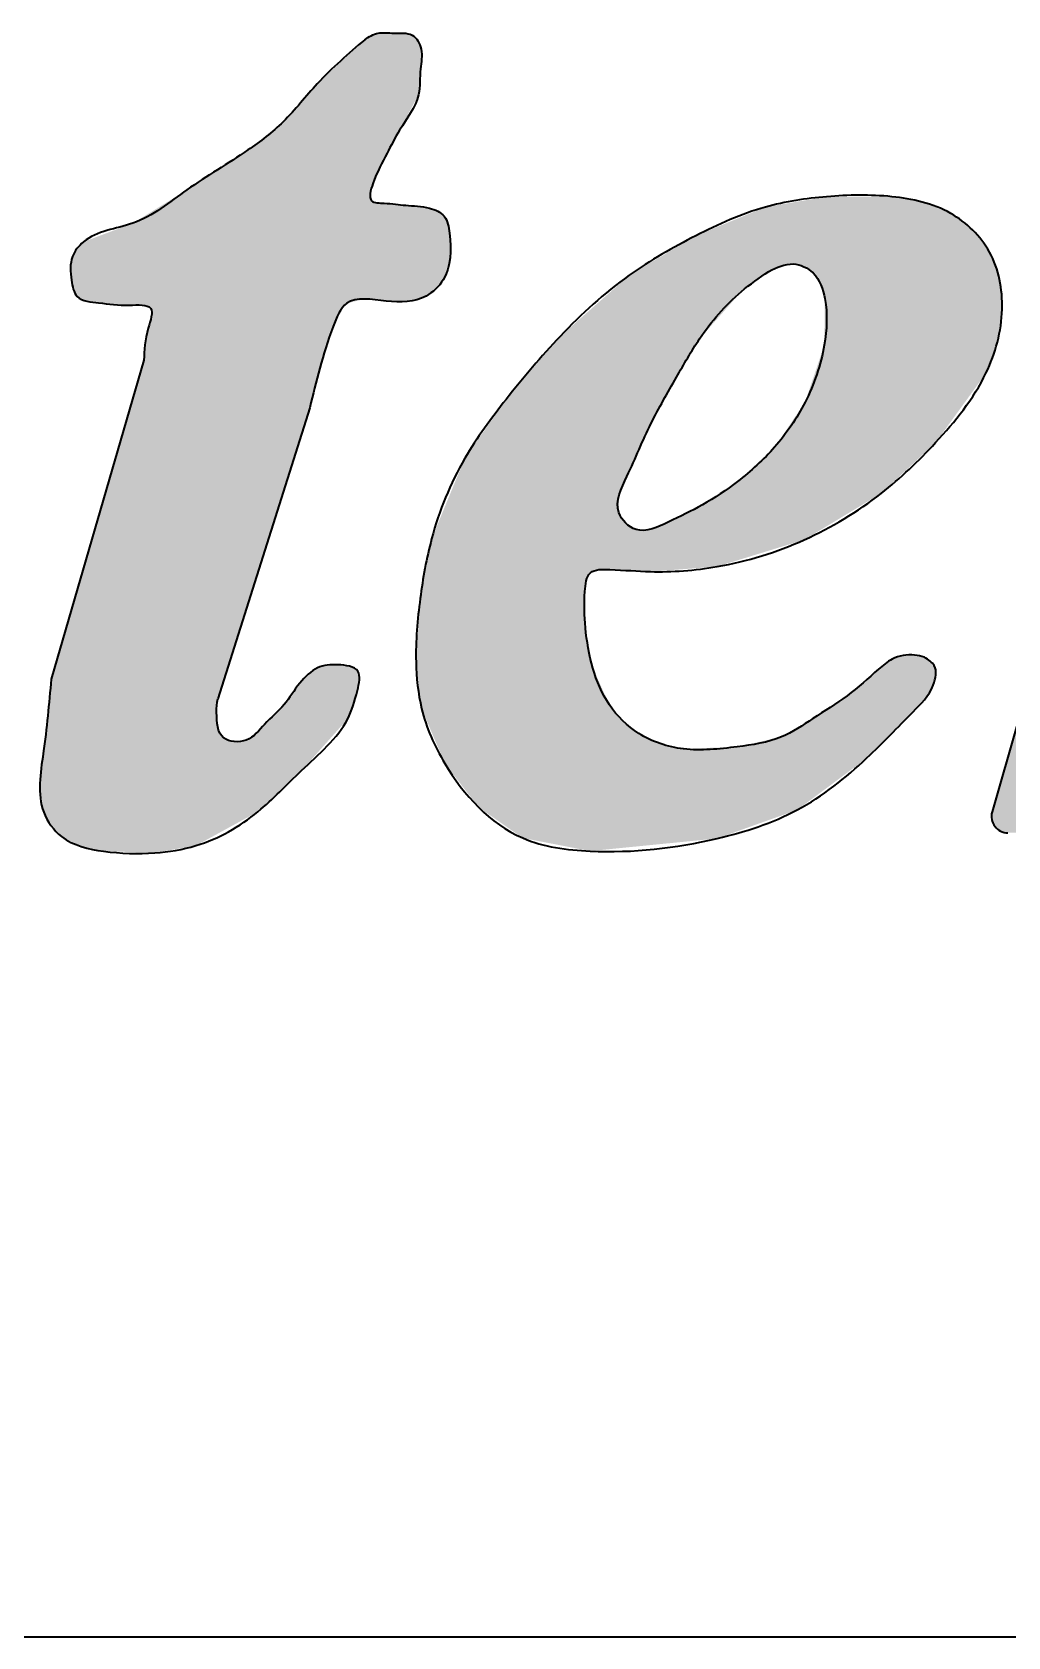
# Model space of a CAD drawing. Extents: x 23 to 417, y 3 to 294.
# Drawn here: x 312.791 to 314.225, y 38.238 to 40.597 of the extents above; entities that cross this region are included whole.
import ezdxf

# ---------------------------------------------------------------- set-up
doc = ezdxf.new("R2010")
doc.units = 0
doc.layers.get('0').update_dxf_attribs({"lineweight": 13})
doc.layers.add('6', color=7, linetype='Continuous', lineweight=13)

# ---------------------------------------------------------------- blocks, each defined once
blk = doc.blocks.new('BLOCK4445')
at = {"color": 6, "lineweight": 5}
for points in [[(313.9585, 40.3546), (313.8684, 40.3393), (313.8912, 40.2527), (313.8733, 40.2448)], [(313.9585, 40.3546), (313.8912, 40.2527), (313.925, 40.2517), (313.9095, 40.2557)], [(313.9585, 40.3546), (313.925, 40.2517), (313.9499, 40.2252), (313.9385, 40.2425)], [(313.9585, 40.3546), (313.9499, 40.2252), (314.0386, 39.9185), (313.9558, 40.2048)], [(313.9585, 40.3546), (314.0386, 39.9185), (314.0543, 40.3546)], [(314.1186, 39.9932), (314.099, 40.3467), (314.0386, 39.9185), (314.0543, 40.3546)], [(314.1186, 39.9932), (314.1926, 40.0952), (314.099, 40.3467), (314.1408, 40.33)], [(313.7664, 40.2973), (313.7717, 40.1459), (313.8684, 40.3393), (313.8332, 40.215)], [(313.8684, 40.3393), (313.8332, 40.215), (313.8733, 40.2448)], [(314.1926, 40.0952), (314.1732, 40.3055), (314.1408, 40.33)], [(313.6684, 40.239), (313.7003, 40.0209), (313.7664, 40.2973)], [(313.7003, 40.0209), (313.7378, 40.0891), (313.7664, 40.2973), (313.7717, 40.1459)], [(314.2094, 40.1409), (314.1976, 40.2732), (314.1926, 40.0952), (314.1732, 40.3055)], [(314.2163, 40.1893), (314.2125, 40.2327), (314.2094, 40.1409), (314.1976, 40.2732)], [(313.6684, 40.239), (313.5668, 40.1493), (313.6075, 39.7965), (313.6039, 39.7823)], [(313.6684, 40.239), (313.6075, 39.7965), (313.6239, 39.8064), (313.6113, 39.8016)], [(313.6684, 40.239), (313.6239, 39.8064), (313.6537, 39.9166), (313.6398, 39.8066)], [(313.6684, 40.239), (313.6537, 39.9166), (313.7003, 40.0209), (313.665, 39.9434)], [(313.9558, 40.2048), (313.955, 40.1364), (314.0386, 39.9185), (313.9267, 40.0524)], [(313.5668, 40.1493), (313.4874, 40.0566), (313.611, 39.3927), (313.5118, 39.4119)], [(313.5668, 40.1493), (313.611, 39.3927), (313.6032, 39.7744), (313.6041, 39.7211)], [(313.5668, 40.1493), (313.6032, 39.7744), (313.6039, 39.7823)], [(313.5118, 39.4119), (313.4874, 40.0566), (313.447, 39.4571), (313.4268, 39.97)], [(314.0386, 39.9185), (313.9267, 40.0524), (313.9255, 39.8503), (313.8819, 39.9864)], [(313.9255, 39.8503), (313.8819, 39.9864), (313.8277, 39.9361)], [(313.447, 39.4571), (313.4268, 39.97), (313.3974, 39.5214), (313.3781, 39.8519)], [(313.6398, 39.8066), (313.6531, 39.8902), (313.6537, 39.9166)], [(313.7976, 39.8109), (313.9255, 39.8503), (313.7758, 39.9015), (313.8277, 39.9361)], [(313.7976, 39.8109), (313.7758, 39.9015), (313.7138, 39.8707), (313.7256, 39.8762)], [(313.6995, 39.8034), (313.6571, 39.8822), (313.6398, 39.8066), (313.6531, 39.8902)], [(313.6783, 39.8654), (313.663, 39.875), (313.6995, 39.8034), (313.6571, 39.8822)], [(313.6899, 39.864), (313.6783, 39.8654), (313.7138, 39.8707), (313.6995, 39.8034)], [(313.7976, 39.8109), (313.7138, 39.8707), (313.6995, 39.8034)], [(313.3974, 39.5214), (313.3781, 39.8519), (313.3633, 39.6023), (313.3612, 39.7639)], [(313.3633, 39.6023), (313.3612, 39.7639), (313.3551, 39.6706)], [(313.615, 39.6615), (313.6041, 39.7211), (313.6393, 39.6076), (313.611, 39.3927)], [(314.0708, 39.6802), (314.0549, 39.6748), (314.0854, 39.5972), (314.0347, 39.6599)], [(314.0876, 39.6808), (314.0708, 39.6802), (314.1021, 39.6151), (314.0854, 39.5972)], [(314.0876, 39.6808), (314.1021, 39.6151), (314.1021, 39.6775)], [(314.0854, 39.5972), (314.0347, 39.6599), (314.0177, 39.5295), (313.9886, 39.6211)], [(314.1021, 39.6775), (314.1021, 39.6151), (314.1104, 39.672), (314.1151, 39.6367)], [(314.1104, 39.672), (314.1151, 39.6367), (314.1166, 39.6653), (314.119, 39.6517)], [(314.1166, 39.6653), (314.119, 39.6517), (314.1188, 39.6589)], [(314.0177, 39.5295), (313.9886, 39.6211), (313.9383, 39.5874)], [(313.7977, 39.4112), (313.6586, 39.5845), (313.611, 39.3927), (313.6393, 39.6076)], [(313.9153, 39.4533), (314.0177, 39.5295), (313.8922, 39.5605), (313.9383, 39.5874)], [(313.7977, 39.4112), (313.714, 39.5506), (313.6586, 39.5845), (313.6823, 39.5657)], [(313.7977, 39.4112), (313.8269, 39.546), (313.714, 39.5506), (313.7481, 39.5429)], [(313.9153, 39.4533), (313.8922, 39.5605), (313.7977, 39.4112), (313.8269, 39.546)]]:
    blk.add_solid(points, dxfattribs=at)
blk = doc.blocks.new('BLOCK4446')
at = {"color": 6, "lineweight": 5}
for points in [[(313.2797, 40.5854), (313.21, 40.5207), (313.2371, 40.1736), (313.2332, 40.1636)], [(313.2797, 40.5854), (313.2371, 40.1736), (313.2533, 40.1978), (313.2468, 40.1914)], [(313.2797, 40.5854), (313.2533, 40.1978), (313.2878, 40.3594), (313.2795, 40.2042)], [(313.2797, 40.5854), (313.2878, 40.3594), (313.2993, 40.595)], [(313.2878, 40.3594), (313.2917, 40.3738), (313.2993, 40.595), (313.3125, 40.4184)], [(313.2993, 40.595), (313.3125, 40.4184), (313.3227, 40.595), (313.3309, 40.4525)], [(313.3227, 40.595), (313.3309, 40.4525), (313.3368, 40.5951)], [(313.3587, 40.5045), (313.3495, 40.5921), (313.3309, 40.4525), (313.3368, 40.5951)], [(313.3587, 40.5045), (313.3579, 40.5835), (313.3495, 40.5921), (313.3541, 40.5884)], [(313.3587, 40.5045), (313.3616, 40.5425), (313.3579, 40.5835), (313.3626, 40.5717)], [(313.1989, 40.0444), (313.2332, 40.1636), (313.1598, 40.4648), (313.21, 40.5207)], [(313.1989, 40.0444), (313.1598, 40.4648), (313.0638, 39.6165), (313.108, 40.4233)], [(313.0184, 40.3646), (313.0317, 39.4007), (313.108, 40.4233), (313.0621, 39.5965)], [(313.108, 40.4233), (313.0621, 39.5965), (313.0638, 39.6165)], [(313.0184, 40.3646), (312.9388, 40.3155), (312.9651, 40.1905), (312.9525, 40.1953)], [(313.0184, 40.3646), (312.9651, 40.1905), (312.9666, 40.1817), (312.9663, 40.1881)], [(312.9666, 40.1817), (312.9713, 39.3902), (313.0184, 40.3646), (313.0317, 39.4007)], [(313.3111, 40.2012), (313.2899, 40.3487), (313.2795, 40.2042), (313.2878, 40.3594)], [(313.3111, 40.2012), (313.2953, 40.3461), (313.2899, 40.3487), (313.2914, 40.3475)], [(313.3111, 40.2012), (313.3082, 40.345), (313.2953, 40.3461), (313.3055, 40.3451)], [(313.34, 40.3419), (313.3082, 40.345), (313.3269, 40.2001), (313.3111, 40.2012)], [(313.34, 40.3419), (313.3269, 40.2001), (313.3749, 40.3378), (313.3564, 40.203)], [(313.3564, 40.203), (313.3697, 40.2084), (313.3749, 40.3378), (313.3838, 40.2187)], [(313.3749, 40.3378), (313.3838, 40.2187), (313.387, 40.3333), (313.3949, 40.2323)], [(313.387, 40.3333), (313.3949, 40.2323), (313.3965, 40.3258)], [(313.4052, 40.2648), (313.3997, 40.3205), (313.3949, 40.2323), (313.3965, 40.3258)], [(313.4052, 40.2648), (313.4043, 40.3008), (313.3997, 40.3205), (313.4034, 40.3077)], [(312.9388, 40.3155), (312.8663, 40.2881), (312.8887, 40.1985), (312.88, 40.1995)], [(312.9388, 40.3155), (312.8887, 40.1985), (312.9525, 40.1953), (312.9341, 40.1953)], [(312.8503, 40.2666), (312.8515, 40.2187), (312.8569, 40.2783), (312.8573, 40.208)], [(312.8569, 40.2783), (312.8573, 40.208), (312.8663, 40.2881), (312.8636, 40.2037)], [(312.8663, 40.2881), (312.8636, 40.2037), (312.88, 40.1995)], [(312.8474, 40.2499), (312.8488, 40.2318), (312.8503, 40.2666), (312.8515, 40.2187)], [(312.9713, 39.3902), (312.9666, 40.1817), (312.9617, 40.1616), (312.9629, 40.1657)], [(312.9713, 39.3902), (312.9617, 40.1616), (312.896, 39.3925), (312.9551, 40.1142)], [(312.819, 39.6454), (312.8341, 39.4141), (312.9551, 40.1142), (312.8633, 39.3993)], [(312.9551, 40.1142), (312.8633, 39.3993), (312.896, 39.3925)], [(313.2547, 39.587), (313.2105, 39.6621), (313.1869, 39.511), (313.1964, 39.6525)], [(313.2547, 39.587), (313.2403, 39.6665), (313.2105, 39.6621), (313.2245, 39.6661)], [(313.2547, 39.587), (313.2612, 39.6631), (313.2403, 39.6665), (313.2446, 39.6663)], [(313.2689, 39.6287), (313.2674, 39.6595), (313.2547, 39.587), (313.2612, 39.6631)], [(313.2689, 39.6287), (313.2718, 39.6442), (313.2674, 39.6595), (313.2696, 39.657)], [(312.8073, 39.5363), (312.8023, 39.4921), (312.819, 39.6454), (312.808, 39.4498)], [(312.808, 39.4498), (312.8187, 39.4302), (312.819, 39.6454), (312.8341, 39.4141)], [(313.1869, 39.511), (313.1964, 39.6525), (313.1611, 39.608), (313.1843, 39.6396)], [(313.0622, 39.5911), (313.0621, 39.5965), (313.065, 39.5706), (313.0317, 39.4007)], [(313.1869, 39.511), (313.1611, 39.608), (313.1227, 39.4506), (313.1325, 39.579)], [(313.1227, 39.4506), (313.0692, 39.5624), (313.0317, 39.4007), (313.065, 39.5706)], [(313.1227, 39.4506), (313.088, 39.5535), (313.0692, 39.5624), (313.0724, 39.5592)], [(313.1227, 39.4506), (313.1325, 39.579), (313.1057, 39.5559), (313.1203, 39.5657)], [(313.1227, 39.4506), (313.1057, 39.5559), (313.088, 39.5535), (313.0971, 39.5537)]]:
    blk.add_solid(points, dxfattribs=at)
blk = doc.blocks.new('BLOCK4456')
at = {"color": 6, "lineweight": 5}
for points in [[(314.5684, 40.3428), (314.4958, 40.334), (314.5519, 39.7584), (314.5284, 39.6903)], [(314.5684, 40.3428), (314.5519, 39.7584), (314.6158, 40.3526), (314.5935, 39.8424)], [(314.6265, 40.0019), (314.6158, 40.3526), (314.6322, 39.9017), (314.5935, 39.8424)], [(314.6579, 40.3614), (314.6158, 40.3526), (314.6319, 40.0314), (314.6265, 40.0019)], [(314.6579, 40.3614), (314.6319, 40.0314), (314.6592, 40.1372), (314.6438, 40.0847)], [(314.6776, 40.3627), (314.6579, 40.3614), (314.6772, 40.2005), (314.6592, 40.1372)], [(314.6776, 40.3627), (314.6772, 40.2005), (314.6965, 40.3588), (314.7056, 40.2604)], [(314.6965, 40.3588), (314.7056, 40.2604), (314.7104, 40.3492), (314.718, 40.2997)], [(314.7104, 40.3492), (314.718, 40.2997), (314.7195, 40.3353), (314.7201, 40.3087)], [(314.9991, 40.3394), (315.0037, 39.648), (315.0456, 40.3426)], [(315.0037, 39.648), (315.024, 39.7042), (315.0456, 40.3426), (315.0591, 39.7732)], [(315.0456, 40.3426), (315.0591, 39.7732), (315.0916, 40.3345), (315.1059, 39.8673)], [(315.4217, 40.3319), (315.4278, 39.428), (315.461, 40.3438), (315.4693, 39.5826)], [(315.461, 40.3438), (315.4693, 39.5826), (315.5024, 40.3467), (315.4735, 39.6053)], [(315.4735, 39.6053), (315.494, 39.6572), (315.5024, 40.3467), (315.5206, 39.7568)], [(315.5024, 40.3467), (315.5206, 39.7568), (315.5383, 40.3426), (315.5507, 39.8533)], [(315.5383, 40.3426), (315.5507, 39.8533), (315.5723, 40.3312), (315.5774, 39.9286)], [(314.4294, 40.3225), (314.3722, 40.3061), (314.3937, 40.2156), (314.3778, 40.2236)], [(314.4294, 40.3225), (314.3937, 40.2156), (314.4083, 40.197), (314.4026, 40.2073)], [(314.4294, 40.3225), (314.4083, 40.197), (314.442, 39.4195), (314.4096, 40.1868)], [(314.4958, 40.334), (314.4294, 40.3225), (314.444, 39.4196), (314.442, 39.4195)], [(314.4958, 40.334), (314.444, 39.4196), (314.448, 39.4202), (314.446, 39.4198)], [(314.4958, 40.334), (314.448, 39.4202), (314.4518, 39.4216), (314.4499, 39.4208)], [(314.4958, 40.334), (314.4518, 39.4216), (314.4553, 39.4235), (314.4536, 39.4224)], [(314.4958, 40.334), (314.4553, 39.4235), (314.4585, 39.4259), (314.4569, 39.4246)], [(314.4958, 40.334), (314.4585, 39.4259), (314.4612, 39.4289), (314.4599, 39.4274)], [(314.4958, 40.334), (314.4612, 39.4289), (314.4634, 39.4323), (314.4624, 39.4305)], [(314.4958, 40.334), (314.4634, 39.4323), (314.465, 39.436), (314.4643, 39.4341)], [(314.4958, 40.334), (314.465, 39.436), (314.467, 39.4436), (314.4655, 39.4379)], [(314.4958, 40.334), (314.467, 39.4436), (314.5284, 39.6903)], [(314.7195, 40.3353), (314.7201, 40.3087), (314.7213, 40.3268)], [(314.9991, 40.3394), (314.9165, 40.3156), (314.9358, 39.4196), (314.9338, 39.4195)], [(314.9991, 40.3394), (314.9358, 39.4196), (314.9397, 39.4202), (314.9378, 39.4198)], [(314.9991, 40.3394), (314.9397, 39.4202), (314.9435, 39.4215), (314.9417, 39.4208)], [(314.9991, 40.3394), (314.9435, 39.4215), (314.947, 39.4234), (314.9453, 39.4224)], [(314.9991, 40.3394), (314.947, 39.4234), (314.9501, 39.4258), (314.9486, 39.4245)], [(314.9991, 40.3394), (314.9501, 39.4258), (314.9529, 39.4287), (314.9515, 39.4272)], [(314.9991, 40.3394), (314.9529, 39.4287), (314.955, 39.432), (314.954, 39.4303)], [(314.9991, 40.3394), (314.955, 39.432), (314.9567, 39.4356), (314.9559, 39.4338)], [(314.9991, 40.3394), (314.9567, 39.4356), (314.9704, 39.4938), (314.9573, 39.4375)], [(314.9991, 40.3394), (314.9704, 39.4938), (315.0037, 39.648), (314.9841, 39.5781)], [(315.0916, 40.3345), (315.1059, 39.8673), (315.1155, 40.3233), (315.1215, 39.9846)], [(315.1155, 40.3233), (315.1215, 39.9846), (315.1343, 40.3065), (315.1228, 40.0036)], [(315.3648, 40.2944), (315.3797, 39.4209), (315.4217, 40.3319), (315.4278, 39.428)], [(315.5723, 40.3312), (315.5774, 39.9286), (315.5973, 40.3157), (315.602, 40.0072)], [(314.3722, 40.3061), (314.3253, 40.2928), (314.339, 40.2276), (314.3274, 40.2294)], [(314.3722, 40.3061), (314.339, 40.2276), (314.3778, 40.2236), (314.3549, 40.2271)], [(314.8555, 40.279), (314.8597, 40.1316), (314.9165, 40.3156), (314.8653, 40.1262)], [(314.9165, 40.3156), (314.8653, 40.1262), (314.8719, 40.106)], [(314.9338, 39.4195), (314.9165, 40.3156), (314.8698, 40.0827), (314.8719, 40.106)], [(315.1228, 40.0036), (315.1295, 40.037), (315.1343, 40.3065), (315.1395, 40.1126)], [(315.1343, 40.3065), (315.1395, 40.1126), (315.1431, 40.2896), (315.1448, 40.1814)], [(315.3648, 40.2944), (315.2802, 40.2185), (315.3163, 40.133), (315.312, 40.1304)], [(315.3648, 40.2944), (315.3163, 40.133), (315.3417, 40.1411), (315.3337, 40.1407)], [(315.3648, 40.2944), (315.3417, 40.1411), (315.3548, 40.1301), (315.3453, 40.14)], [(315.3648, 40.2944), (315.3548, 40.1301), (315.3602, 40.1148)], [(315.3602, 40.1148), (315.361, 40.0927), (315.3648, 40.2944), (315.3797, 39.4209)], [(315.5973, 40.3157), (315.602, 40.0072), (315.6173, 40.2947), (315.6189, 40.0596)], [(315.6173, 40.2947), (315.6189, 40.0596), (315.6306, 40.2677), (315.6321, 40.1573)], [(314.3015, 40.2781), (314.2983, 40.2706), (314.3011, 40.2547), (314.2986, 40.2627)], [(314.3015, 40.2781), (314.3011, 40.2547), (314.3072, 40.2843), (314.3076, 40.2428)], [(314.3253, 40.2928), (314.3072, 40.2843), (314.3169, 40.2337), (314.3076, 40.2428)], [(314.3253, 40.2928), (314.3169, 40.2337), (314.3274, 40.2294)], [(314.8555, 40.279), (314.7948, 40.2167), (314.8191, 40.1358), (314.8035, 40.1241)], [(314.8555, 40.279), (314.8191, 40.1358), (314.8371, 40.1398), (314.8278, 40.139)], [(314.8371, 40.1398), (314.8527, 40.1358), (314.8555, 40.279), (314.8597, 40.1316)], [(315.1431, 40.2896), (315.1448, 40.1814), (315.1488, 40.2496), (315.1483, 40.2289)], [(315.6306, 40.2677), (315.6321, 40.1573), (315.6367, 40.238)], [(314.8035, 40.1241), (314.7948, 40.2167), (314.7774, 40.0892), (314.738, 40.1359)], [(315.312, 40.1304), (315.2802, 40.2185), (315.2496, 40.0693), (315.2086, 40.1216)], [(314.4053, 40.1628), (314.442, 39.4195), (314.4085, 40.1764), (314.4096, 40.1868)], [(314.4053, 40.1628), (314.2014, 39.4504), (314.2024, 39.4345), (314.2016, 39.4367)], [(314.4053, 40.1628), (314.2024, 39.4345), (314.2046, 39.4303), (314.2034, 39.4323)], [(314.4053, 40.1628), (314.2046, 39.4303), (314.2076, 39.4266), (314.206, 39.4284)], [(314.4053, 40.1628), (314.2076, 39.4266), (314.2113, 39.4236), (314.2094, 39.425)], [(314.4053, 40.1628), (314.2113, 39.4236), (314.2155, 39.4213), (314.2133, 39.4224)], [(314.4053, 40.1628), (314.2155, 39.4213), (314.22, 39.42), (314.2177, 39.4205)], [(314.4053, 40.1628), (314.22, 39.42), (314.2224, 39.4196)], [(314.2224, 39.4196), (314.2248, 39.4195), (314.4053, 40.1628), (314.442, 39.4195)], [(314.7774, 40.0892), (314.738, 40.1359), (314.722, 40.0094), (314.6906, 40.0669)], [(315.2496, 40.0693), (315.2086, 40.1216), (315.203, 40.0052), (315.1561, 40.0377)], [(314.9338, 39.4195), (314.8698, 40.0827), (314.8096, 39.8833), (314.8509, 40.0147)], [(315.3797, 39.4209), (315.361, 40.0927), (315.3382, 40.0181), (315.3564, 40.0719)], [(314.722, 40.0094), (314.6906, 40.0669), (314.6472, 40.0034)], [(315.203, 40.0052), (315.1561, 40.0377), (315.1538, 39.9382), (315.1355, 40.0016)], [(315.3797, 39.4209), (315.3382, 40.0181), (315.2943, 39.4228), (315.3193, 39.9606)], [(314.6265, 40.0019), (314.6322, 39.9017), (314.6293, 39.9873)], [(314.6322, 39.9017), (314.631, 39.9878), (314.6293, 39.9873)], [(314.722, 40.0094), (314.6349, 39.9905), (314.6322, 39.9017), (314.631, 39.9878)], [(314.6472, 40.0034), (314.6447, 40.0005), (314.722, 40.0094), (314.6349, 39.9905)], [(315.1538, 39.9382), (315.1269, 39.9886), (315.1226, 39.9844), (315.1237, 39.9851)], [(315.1538, 39.9382), (315.1355, 40.0016), (315.1269, 39.9886)], [(315.1538, 39.9382), (315.1215, 39.9846), (315.1059, 39.8673)], [(315.1538, 39.9382), (315.1219, 39.9844), (315.1215, 39.9846), (315.1217, 39.9845)], [(315.1538, 39.9382), (315.1226, 39.9844), (315.1219, 39.9844), (315.1221, 39.9843)], [(315.2793, 39.8245), (315.2943, 39.4228), (315.3193, 39.9606)], [(314.9338, 39.4195), (314.8096, 39.8833), (314.7382, 39.6565), (314.7775, 39.7758)], [(315.2523, 39.7483), (315.2634, 39.4288), (315.2793, 39.8245), (315.2943, 39.4228)], [(315.2281, 39.6726), (315.2372, 39.4426), (315.2523, 39.7483), (315.2634, 39.4288)], [(315.5993, 39.6734), (315.6256, 39.5944), (315.6129, 39.6801)], [(315.6278, 39.6835), (315.6129, 39.6801), (315.6497, 39.6264), (315.6256, 39.5944)], [(315.6278, 39.6835), (315.6497, 39.6264), (315.6425, 39.6813)], [(315.6497, 39.6264), (315.6483, 39.6779), (315.6425, 39.6813)], [(314.9338, 39.4195), (314.7382, 39.6565), (314.6859, 39.4195), (314.6987, 39.5379)], [(315.2102, 39.6064), (315.2044, 39.5438), (315.2281, 39.6726), (315.2163, 39.4761)], [(315.2163, 39.4761), (315.225, 39.4578), (315.2281, 39.6726), (315.2372, 39.4426)], [(315.5538, 39.6167), (315.5569, 39.5173), (315.5876, 39.6644), (315.5937, 39.5601)], [(315.5876, 39.6644), (315.5937, 39.5601), (315.5993, 39.6734), (315.6256, 39.5944)], [(315.6546, 39.6349), (315.6534, 39.6732), (315.6497, 39.6264), (315.6483, 39.6779)], [(315.6604, 39.6527), (315.6597, 39.6616), (315.6546, 39.6349), (315.6534, 39.6732)], [(315.5538, 39.6167), (315.52, 39.5769), (315.5569, 39.5173), (315.5098, 39.5682)], [(315.4693, 39.5826), (315.4278, 39.428), (315.4753, 39.5655), (315.4755, 39.45)], [(315.48, 39.563), (315.4753, 39.5655), (315.5079, 39.4743), (315.4755, 39.45)], [(315.48, 39.563), (315.5079, 39.4743), (315.4856, 39.5617)], [(315.5079, 39.4743), (315.4977, 39.5625), (315.4856, 39.5617)], [(315.5569, 39.5173), (315.5098, 39.5682), (315.5079, 39.4743), (315.4977, 39.5625)], [(314.6987, 39.5379), (314.666, 39.461), (314.6682, 39.4272), (314.6664, 39.4293)], [(314.6987, 39.5379), (314.6682, 39.4272), (314.6726, 39.4235), (314.6703, 39.4252)], [(314.6987, 39.5379), (314.6726, 39.4235), (314.6776, 39.421), (314.675, 39.4221)], [(314.6987, 39.5379), (314.6776, 39.421), (314.6831, 39.4197), (314.6803, 39.4202)], [(314.6987, 39.5379), (314.6831, 39.4197), (314.6859, 39.4195)], [(314.2014, 39.4504), (314.2005, 39.4437), (314.201, 39.439), (314.2007, 39.4414)], [(314.2014, 39.4504), (314.201, 39.439), (314.2016, 39.4367)], [(314.6617, 39.4453), (314.662, 39.4396), (314.6621, 39.4481), (314.6627, 39.4369)], [(314.662, 39.4396), (314.6617, 39.4453), (314.6617, 39.4425)], [(314.6621, 39.4481), (314.6627, 39.4369), (314.6628, 39.4508), (314.6636, 39.4342)], [(314.6628, 39.4508), (314.6636, 39.4342), (314.666, 39.461), (314.6649, 39.4317)], [(314.666, 39.461), (314.6649, 39.4317), (314.6664, 39.4293)]]:
    blk.add_solid(points, dxfattribs=at)
blk = doc.blocks.new('BLOCK4478')
at = {"color": 6, "lineweight": 5}
for points in [[(313.9585, 40.3546), (313.8684, 40.3393), (313.8912, 40.2527), (313.8733, 40.2448)], [(313.9585, 40.3546), (313.8912, 40.2527), (313.925, 40.2517), (313.9095, 40.2557)], [(313.9585, 40.3546), (313.925, 40.2517), (313.9499, 40.2252), (313.9385, 40.2425)], [(313.9585, 40.3546), (313.9499, 40.2252), (314.0386, 39.9185), (313.9558, 40.2048)], [(313.9585, 40.3546), (314.0386, 39.9185), (314.0543, 40.3546)], [(314.1186, 39.9932), (314.099, 40.3467), (314.0386, 39.9185), (314.0543, 40.3546)], [(314.1186, 39.9932), (314.1926, 40.0952), (314.099, 40.3467), (314.1408, 40.33)], [(313.7664, 40.2973), (313.7717, 40.1459), (313.8684, 40.3393), (313.8332, 40.215)], [(313.8684, 40.3393), (313.8332, 40.215), (313.8733, 40.2448)], [(314.1926, 40.0952), (314.1732, 40.3055), (314.1408, 40.33)], [(313.6684, 40.239), (313.7003, 40.0209), (313.7664, 40.2973)], [(313.7003, 40.0209), (313.7378, 40.0891), (313.7664, 40.2973), (313.7717, 40.1459)], [(314.2094, 40.1409), (314.1976, 40.2732), (314.1926, 40.0952), (314.1732, 40.3055)], [(314.2163, 40.1893), (314.2125, 40.2327), (314.2094, 40.1409), (314.1976, 40.2732)], [(313.6684, 40.239), (313.5668, 40.1493), (313.6075, 39.7965), (313.6039, 39.7823)], [(313.6684, 40.239), (313.6075, 39.7965), (313.6239, 39.8064), (313.6113, 39.8016)], [(313.6684, 40.239), (313.6239, 39.8064), (313.6537, 39.9166), (313.6398, 39.8066)], [(313.6684, 40.239), (313.6537, 39.9166), (313.7003, 40.0209), (313.665, 39.9434)], [(313.9558, 40.2048), (313.955, 40.1364), (314.0386, 39.9185), (313.9267, 40.0524)], [(313.5668, 40.1493), (313.4874, 40.0566), (313.611, 39.3927), (313.5118, 39.4119)], [(313.5668, 40.1493), (313.611, 39.3927), (313.6032, 39.7744), (313.6041, 39.7211)], [(313.5668, 40.1493), (313.6032, 39.7744), (313.6039, 39.7823)], [(313.5118, 39.4119), (313.4874, 40.0566), (313.447, 39.4571), (313.4268, 39.97)], [(314.0386, 39.9185), (313.9267, 40.0524), (313.9255, 39.8503), (313.8819, 39.9864)], [(313.9255, 39.8503), (313.8819, 39.9864), (313.8277, 39.9361)], [(313.447, 39.4571), (313.4268, 39.97), (313.3974, 39.5214), (313.3781, 39.8519)], [(313.6398, 39.8066), (313.6531, 39.8902), (313.6537, 39.9166)], [(313.7976, 39.8109), (313.9255, 39.8503), (313.7758, 39.9015), (313.8277, 39.9361)], [(313.7976, 39.8109), (313.7758, 39.9015), (313.7138, 39.8707), (313.7256, 39.8762)], [(313.6995, 39.8034), (313.6571, 39.8822), (313.6398, 39.8066), (313.6531, 39.8902)], [(313.6783, 39.8654), (313.663, 39.875), (313.6995, 39.8034), (313.6571, 39.8822)], [(313.6899, 39.864), (313.6783, 39.8654), (313.7138, 39.8707), (313.6995, 39.8034)], [(313.7976, 39.8109), (313.7138, 39.8707), (313.6995, 39.8034)], [(313.3974, 39.5214), (313.3781, 39.8519), (313.3633, 39.6023), (313.3612, 39.7639)], [(313.3633, 39.6023), (313.3612, 39.7639), (313.3551, 39.6706)], [(313.615, 39.6615), (313.6041, 39.7211), (313.6393, 39.6076), (313.611, 39.3927)], [(314.0708, 39.6802), (314.0549, 39.6748), (314.0854, 39.5972), (314.0347, 39.6599)], [(314.0876, 39.6808), (314.0708, 39.6802), (314.1021, 39.6151), (314.0854, 39.5972)], [(314.0876, 39.6808), (314.1021, 39.6151), (314.1021, 39.6775)], [(314.0854, 39.5972), (314.0347, 39.6599), (314.0177, 39.5295), (313.9886, 39.6211)], [(314.1021, 39.6775), (314.1021, 39.6151), (314.1104, 39.672), (314.1151, 39.6367)], [(314.1104, 39.672), (314.1151, 39.6367), (314.1166, 39.6653), (314.119, 39.6517)], [(314.1166, 39.6653), (314.119, 39.6517), (314.1188, 39.6589)], [(314.0177, 39.5295), (313.9886, 39.6211), (313.9383, 39.5874)], [(313.7977, 39.4112), (313.6586, 39.5845), (313.611, 39.3927), (313.6393, 39.6076)], [(313.9153, 39.4533), (314.0177, 39.5295), (313.8922, 39.5605), (313.9383, 39.5874)], [(313.7977, 39.4112), (313.714, 39.5506), (313.6586, 39.5845), (313.6823, 39.5657)], [(313.7977, 39.4112), (313.8269, 39.546), (313.714, 39.5506), (313.7481, 39.5429)], [(313.9153, 39.4533), (313.8922, 39.5605), (313.7977, 39.4112), (313.8269, 39.546)]]:
    blk.add_solid(points, dxfattribs=at)
blk = doc.blocks.new('BLOCK4479')
at = {"color": 6, "lineweight": 5}
for points in [[(313.2797, 40.5854), (313.2332, 40.1636), (313.21, 40.5207)], [(313.2797, 40.5854), (313.2468, 40.1914), (313.2332, 40.1636), (313.2371, 40.1736)], [(313.2797, 40.5854), (313.2795, 40.2042), (313.2468, 40.1914), (313.2533, 40.1978)], [(313.2797, 40.5854), (313.2993, 40.595), (313.2795, 40.2042), (313.2878, 40.3594)], [(313.2993, 40.595), (313.2917, 40.3738), (313.2878, 40.3594)], [(313.3227, 40.595), (313.3125, 40.4184), (313.2993, 40.595), (313.2917, 40.3738)], [(313.3368, 40.5951), (313.3309, 40.4525), (313.3227, 40.595), (313.3125, 40.4184)], [(313.3587, 40.5045), (313.3309, 40.4525), (313.3495, 40.5921), (313.3368, 40.5951)], [(313.3587, 40.5045), (313.3495, 40.5921), (313.3579, 40.5835), (313.3541, 40.5884)], [(313.3587, 40.5045), (313.3579, 40.5835), (313.3616, 40.5425), (313.3626, 40.5717)], [(313.1989, 40.0444), (313.1598, 40.4648), (313.2332, 40.1636), (313.21, 40.5207)], [(313.1989, 40.0444), (313.0638, 39.6165), (313.1598, 40.4648), (313.108, 40.4233)], [(313.0317, 39.4007), (312.9713, 39.3902), (313.108, 40.4233), (313.0184, 40.3646)], [(313.0317, 39.4007), (313.108, 40.4233), (313.0622, 39.5911), (313.0621, 39.5965)], [(313.0621, 39.5965), (313.108, 40.4233), (313.0638, 39.6165)], [(313.0184, 40.3646), (312.9525, 40.1953), (312.9388, 40.3155)], [(313.0184, 40.3646), (312.9663, 40.1881), (312.9525, 40.1953), (312.9651, 40.1905)], [(313.0184, 40.3646), (312.9713, 39.3902), (312.9663, 40.1881), (312.9666, 40.1817)], [(313.3111, 40.2012), (313.2795, 40.2042), (313.2899, 40.3487), (313.2878, 40.3594)], [(313.3111, 40.2012), (313.2899, 40.3487), (313.2953, 40.3461), (313.2914, 40.3475)], [(313.3111, 40.2012), (313.2953, 40.3461), (313.3082, 40.345), (313.3055, 40.3451)], [(313.34, 40.3419), (313.3269, 40.2001), (313.3082, 40.345), (313.3111, 40.2012)], [(313.34, 40.3419), (313.3749, 40.3378), (313.3269, 40.2001), (313.3564, 40.203)], [(313.3749, 40.3378), (313.3697, 40.2084), (313.3564, 40.203)], [(313.387, 40.3333), (313.3838, 40.2187), (313.3749, 40.3378), (313.3697, 40.2084)], [(313.3965, 40.3258), (313.3949, 40.2323), (313.387, 40.3333), (313.3838, 40.2187)], [(313.4052, 40.2648), (313.3949, 40.2323), (313.3997, 40.3205), (313.3965, 40.3258)], [(313.4052, 40.2648), (313.3997, 40.3205), (313.4043, 40.3008), (313.4034, 40.3077)], [(312.9388, 40.3155), (312.8887, 40.1985), (312.8663, 40.2881), (312.88, 40.1995)], [(312.9388, 40.3155), (312.9525, 40.1953), (312.8887, 40.1985), (312.9341, 40.1953)], [(312.8569, 40.2783), (312.8515, 40.2187), (312.8503, 40.2666), (312.8488, 40.2318)], [(312.8663, 40.2881), (312.8573, 40.208), (312.8569, 40.2783), (312.8515, 40.2187)], [(312.88, 40.1995), (312.8636, 40.2037), (312.8663, 40.2881), (312.8573, 40.208)], [(312.8503, 40.2666), (312.8488, 40.2318), (312.8474, 40.2499)], [(312.9713, 39.3902), (312.9617, 40.1616), (312.9666, 40.1817), (312.9629, 40.1657)], [(312.9713, 39.3902), (312.896, 39.3925), (312.9617, 40.1616), (312.9551, 40.1142)], [(312.9551, 40.1142), (312.8341, 39.4141), (312.819, 39.6454), (312.8187, 39.4302)], [(312.896, 39.3925), (312.8633, 39.3993), (312.9551, 40.1142), (312.8341, 39.4141)], [(313.2547, 39.587), (313.1869, 39.511), (313.2105, 39.6621), (313.1964, 39.6525)], [(313.2547, 39.587), (313.2105, 39.6621), (313.2403, 39.6665), (313.2245, 39.6661)], [(313.2547, 39.587), (313.2403, 39.6665), (313.2612, 39.6631), (313.2446, 39.6663)], [(313.2689, 39.6287), (313.2547, 39.587), (313.2674, 39.6595), (313.2612, 39.6631)], [(313.2689, 39.6287), (313.2674, 39.6595), (313.2718, 39.6442), (313.2696, 39.657)], [(312.808, 39.4498), (312.8023, 39.4921), (312.819, 39.6454), (312.8073, 39.5363)], [(312.819, 39.6454), (312.8187, 39.4302), (312.808, 39.4498)], [(313.1869, 39.511), (313.1611, 39.608), (313.1964, 39.6525), (313.1843, 39.6396)], [(313.0317, 39.4007), (313.0622, 39.5911), (313.065, 39.5706)], [(313.1869, 39.511), (313.1227, 39.4506), (313.1611, 39.608), (313.1325, 39.579)], [(313.1227, 39.4506), (313.0317, 39.4007), (313.0692, 39.5624), (313.065, 39.5706)], [(313.1227, 39.4506), (313.0692, 39.5624), (313.088, 39.5535), (313.0724, 39.5592)], [(313.1227, 39.4506), (313.1057, 39.5559), (313.1325, 39.579), (313.1203, 39.5657)], [(313.1227, 39.4506), (313.088, 39.5535), (313.1057, 39.5559), (313.0971, 39.5537)]]:
    blk.add_solid(points, dxfattribs=at)
blk = doc.blocks.new('BLOCK4489')
at = {"color": 6, "lineweight": 5}
for points in [[(314.5684, 40.3428), (314.5519, 39.7584), (314.4958, 40.334), (314.5284, 39.6903)], [(314.5684, 40.3428), (314.6158, 40.3526), (314.5519, 39.7584), (314.5935, 39.8424)], [(314.6265, 40.0019), (314.5935, 39.8424), (314.6579, 40.3614), (314.6158, 40.3526)], [(314.6265, 40.0019), (314.6579, 40.3614), (314.6319, 40.0314)], [(314.6579, 40.3614), (314.6438, 40.0847), (314.6319, 40.0314)], [(314.6776, 40.3627), (314.6592, 40.1372), (314.6579, 40.3614), (314.6438, 40.0847)], [(314.7056, 40.2604), (314.6772, 40.2005), (314.6776, 40.3627), (314.6592, 40.1372)], [(314.6776, 40.3627), (314.6965, 40.3588), (314.7056, 40.2604), (314.7104, 40.3492)], [(314.7056, 40.2604), (314.7104, 40.3492), (314.718, 40.2997), (314.7195, 40.3353)], [(314.9991, 40.3394), (315.0456, 40.3426), (314.9841, 39.5781), (315.0037, 39.648)], [(315.0456, 40.3426), (315.024, 39.7042), (315.0037, 39.648)], [(315.0916, 40.3345), (315.0591, 39.7732), (315.0456, 40.3426), (315.024, 39.7042)], [(315.4278, 39.428), (315.3797, 39.4209), (315.461, 40.3438), (315.4217, 40.3319)], [(315.4278, 39.428), (315.461, 40.3438), (315.4755, 39.45), (315.4693, 39.5826)], [(315.4693, 39.5826), (315.461, 40.3438), (315.4735, 39.6053), (315.5024, 40.3467)], [(315.5024, 40.3467), (315.494, 39.6572), (315.4735, 39.6053)], [(315.5383, 40.3426), (315.5206, 39.7568), (315.5024, 40.3467), (315.494, 39.6572)], [(315.5723, 40.3312), (315.5507, 39.8533), (315.5383, 40.3426), (315.5206, 39.7568)], [(314.4294, 40.3225), (314.3937, 40.2156), (314.3722, 40.3061), (314.3778, 40.2236)], [(314.4294, 40.3225), (314.4083, 40.197), (314.3937, 40.2156), (314.4026, 40.2073)], [(314.4294, 40.3225), (314.442, 39.4195), (314.4083, 40.197), (314.4096, 40.1868)], [(314.4958, 40.334), (314.442, 39.4195), (314.4294, 40.3225)], [(314.4958, 40.334), (314.446, 39.4198), (314.442, 39.4195), (314.444, 39.4196)], [(314.4958, 40.334), (314.4499, 39.4208), (314.446, 39.4198), (314.448, 39.4202)], [(314.4958, 40.334), (314.4536, 39.4224), (314.4499, 39.4208), (314.4518, 39.4216)], [(314.4958, 40.334), (314.4569, 39.4246), (314.4536, 39.4224), (314.4553, 39.4235)], [(314.4958, 40.334), (314.4599, 39.4274), (314.4569, 39.4246), (314.4585, 39.4259)], [(314.4958, 40.334), (314.4624, 39.4305), (314.4599, 39.4274), (314.4612, 39.4289)], [(314.4958, 40.334), (314.4643, 39.4341), (314.4624, 39.4305), (314.4634, 39.4323)], [(314.4958, 40.334), (314.4655, 39.4379), (314.4643, 39.4341), (314.465, 39.436)], [(314.4958, 40.334), (314.5284, 39.6903), (314.4655, 39.4379), (314.467, 39.4436)], [(314.718, 40.2997), (314.7195, 40.3353), (314.7201, 40.3087), (314.7213, 40.3268)], [(314.9991, 40.3394), (314.9338, 39.4195), (314.9165, 40.3156)], [(314.9991, 40.3394), (314.9378, 39.4198), (314.9338, 39.4195), (314.9358, 39.4196)], [(314.9991, 40.3394), (314.9417, 39.4208), (314.9378, 39.4198), (314.9397, 39.4202)], [(314.9991, 40.3394), (314.9453, 39.4224), (314.9417, 39.4208), (314.9435, 39.4215)], [(314.9991, 40.3394), (314.9486, 39.4245), (314.9453, 39.4224), (314.947, 39.4234)], [(314.9991, 40.3394), (314.9515, 39.4272), (314.9486, 39.4245), (314.9501, 39.4258)], [(314.9991, 40.3394), (314.954, 39.4303), (314.9515, 39.4272), (314.9529, 39.4287)], [(314.9991, 40.3394), (314.9559, 39.4338), (314.954, 39.4303), (314.955, 39.432)], [(314.9991, 40.3394), (314.9573, 39.4375), (314.9559, 39.4338), (314.9567, 39.4356)], [(314.9991, 40.3394), (314.9841, 39.5781), (314.9573, 39.4375), (314.9704, 39.4938)], [(315.1155, 40.3233), (315.1059, 39.8673), (315.0916, 40.3345), (315.0591, 39.7732)], [(315.1343, 40.3065), (315.1215, 39.9846), (315.1155, 40.3233), (315.1059, 39.8673)], [(315.3648, 40.2944), (315.4217, 40.3319), (315.361, 40.0927), (315.3797, 39.4209)], [(315.5973, 40.3157), (315.5774, 39.9286), (315.5723, 40.3312), (315.5507, 39.8533)], [(314.3722, 40.3061), (314.339, 40.2276), (314.3253, 40.2928), (314.3274, 40.2294)], [(314.3722, 40.3061), (314.3778, 40.2236), (314.339, 40.2276), (314.3549, 40.2271)], [(314.9165, 40.3156), (314.8597, 40.1316), (314.8555, 40.279), (314.8527, 40.1358)], [(314.8719, 40.106), (314.8653, 40.1262), (314.9165, 40.3156), (314.8597, 40.1316)], [(314.9338, 39.4195), (314.8698, 40.0827), (314.9165, 40.3156), (314.8719, 40.106)], [(315.1295, 40.037), (315.1228, 40.0036), (315.1343, 40.3065), (315.1215, 39.9846)], [(315.1295, 40.037), (315.1343, 40.3065), (315.1395, 40.1126), (315.1431, 40.2896)], [(315.3648, 40.2944), (315.3163, 40.133), (315.2802, 40.2185), (315.312, 40.1304)], [(315.3648, 40.2944), (315.3417, 40.1411), (315.3163, 40.133), (315.3337, 40.1407)], [(315.3648, 40.2944), (315.3548, 40.1301), (315.3417, 40.1411), (315.3453, 40.14)], [(315.3648, 40.2944), (315.361, 40.0927), (315.3548, 40.1301), (315.3602, 40.1148)], [(315.6173, 40.2947), (315.602, 40.0072), (315.5973, 40.3157), (315.5774, 39.9286)], [(315.6306, 40.2677), (315.6189, 40.0596), (315.6173, 40.2947), (315.602, 40.0072)], [(314.3015, 40.2781), (314.2986, 40.2627), (314.2983, 40.2706)], [(314.3015, 40.2781), (314.3076, 40.2428), (314.2986, 40.2627), (314.3011, 40.2547)], [(314.3015, 40.2781), (314.3072, 40.2843), (314.3076, 40.2428), (314.3253, 40.2928)], [(314.3076, 40.2428), (314.3253, 40.2928), (314.3169, 40.2337), (314.3274, 40.2294)], [(314.8555, 40.279), (314.8191, 40.1358), (314.7948, 40.2167), (314.8035, 40.1241)], [(314.8555, 40.279), (314.8371, 40.1398), (314.8191, 40.1358), (314.8278, 40.139)], [(314.8555, 40.279), (314.8527, 40.1358), (314.8371, 40.1398)], [(315.1395, 40.1126), (315.1431, 40.2896), (315.1448, 40.1814), (315.1488, 40.2496)], [(315.1448, 40.1814), (315.1488, 40.2496), (315.1483, 40.2289)], [(315.6367, 40.238), (315.6321, 40.1573), (315.6306, 40.2677), (315.6189, 40.0596)], [(314.722, 40.0094), (314.738, 40.1359), (314.7774, 40.0892), (314.7948, 40.2167)], [(314.7774, 40.0892), (314.7948, 40.2167), (314.8035, 40.1241)], [(315.203, 40.0052), (315.2086, 40.1216), (315.2496, 40.0693), (315.2802, 40.2185)], [(315.2496, 40.0693), (315.2802, 40.2185), (315.312, 40.1304)], [(314.442, 39.4195), (314.2248, 39.4195), (314.4085, 40.1764), (314.4053, 40.1628)], [(314.442, 39.4195), (314.4085, 40.1764), (314.4096, 40.1868)], [(314.4053, 40.1628), (314.2023, 39.4346), (314.2014, 39.4504), (314.2015, 39.4369)], [(314.4053, 40.1628), (314.2045, 39.4304), (314.2023, 39.4346), (314.2033, 39.4325)], [(314.4053, 40.1628), (314.2076, 39.4267), (314.2045, 39.4304), (314.2059, 39.4285)], [(314.4053, 40.1628), (314.2112, 39.4236), (314.2076, 39.4267), (314.2093, 39.4251)], [(314.4053, 40.1628), (314.2154, 39.4214), (314.2112, 39.4236), (314.2133, 39.4224)], [(314.4053, 40.1628), (314.22, 39.42), (314.2154, 39.4214), (314.2177, 39.4206)], [(314.4053, 40.1628), (314.2248, 39.4195), (314.22, 39.42), (314.2224, 39.4196)], [(314.6472, 40.0034), (314.6906, 40.0669), (314.722, 40.0094), (314.738, 40.1359)], [(315.1538, 39.9382), (315.1561, 40.0377), (315.203, 40.0052), (315.2086, 40.1216)], [(314.9338, 39.4195), (314.8096, 39.8833), (314.8698, 40.0827), (314.8509, 40.0147)], [(315.3797, 39.4209), (315.3382, 40.0181), (315.361, 40.0927), (315.3564, 40.0719)], [(315.1269, 39.9886), (315.1355, 40.0016), (315.1538, 39.9382), (315.1561, 40.0377)], [(315.3797, 39.4209), (315.2943, 39.4228), (315.3382, 40.0181), (315.3193, 39.9606)], [(314.6265, 40.0019), (314.6293, 39.9873), (314.5935, 39.8424), (314.6322, 39.9017)], [(314.6293, 39.9873), (314.631, 39.9878), (314.6322, 39.9017), (314.6349, 39.9905)], [(314.6322, 39.9017), (314.6349, 39.9905), (314.722, 40.0094), (314.6447, 40.0005)], [(314.722, 40.0094), (314.6447, 40.0005), (314.6472, 40.0034)], [(315.1538, 39.9382), (315.1237, 39.9851), (315.1269, 39.9886)], [(315.1538, 39.9382), (315.1059, 39.8673), (315.1217, 39.9845), (315.1215, 39.9846)], [(315.1538, 39.9382), (315.1217, 39.9845), (315.1221, 39.9843), (315.1219, 39.9844)], [(315.1538, 39.9382), (315.1221, 39.9843), (315.1237, 39.9851), (315.1226, 39.9844)], [(315.3193, 39.9606), (315.2943, 39.4228), (315.2793, 39.8245), (315.2634, 39.4288)], [(314.9338, 39.4195), (314.7382, 39.6565), (314.8096, 39.8833), (314.7775, 39.7758)], [(315.2793, 39.8245), (315.2634, 39.4288), (315.2523, 39.7483), (315.2372, 39.4426)], [(315.2523, 39.7483), (315.2372, 39.4426), (315.2281, 39.6726), (315.225, 39.4578)], [(315.5993, 39.6734), (315.6129, 39.6801), (315.6256, 39.5944), (315.6278, 39.6835)], [(315.6256, 39.5944), (315.6278, 39.6835), (315.6497, 39.6264), (315.6425, 39.6813)], [(315.6425, 39.6813), (315.6483, 39.6779), (315.6497, 39.6264), (315.6534, 39.6732)], [(314.9338, 39.4195), (314.6859, 39.4195), (314.7382, 39.6565), (314.6987, 39.5379)], [(315.2163, 39.4761), (315.2044, 39.5438), (315.2281, 39.6726), (315.2102, 39.6064)], [(315.2281, 39.6726), (315.225, 39.4578), (315.2163, 39.4761)], [(315.52, 39.5769), (315.5538, 39.6167), (315.5569, 39.5173), (315.5876, 39.6644)], [(315.5569, 39.5173), (315.5876, 39.6644), (315.5937, 39.5601), (315.5993, 39.6734)], [(315.5937, 39.5601), (315.5993, 39.6734), (315.6256, 39.5944)], [(315.6497, 39.6264), (315.6534, 39.6732), (315.6546, 39.6349), (315.6597, 39.6616)], [(315.6546, 39.6349), (315.6597, 39.6616), (315.6604, 39.6527)], [(315.4693, 39.5826), (315.4753, 39.5655), (315.4755, 39.45), (315.48, 39.563)], [(315.4755, 39.45), (315.48, 39.563), (315.5079, 39.4743), (315.4856, 39.5617)], [(315.4856, 39.5617), (315.4977, 39.5625), (315.5079, 39.4743), (315.5098, 39.5682)], [(315.5079, 39.4743), (315.5098, 39.5682), (315.5569, 39.5173), (315.52, 39.5769)], [(314.6987, 39.5379), (314.6664, 39.4293), (314.666, 39.461)], [(314.6987, 39.5379), (314.6703, 39.4252), (314.6664, 39.4293), (314.6682, 39.4272)], [(314.6987, 39.5379), (314.675, 39.4221), (314.6703, 39.4252), (314.6726, 39.4235)], [(314.6987, 39.5379), (314.6803, 39.4202), (314.675, 39.4221), (314.6776, 39.421)], [(314.6987, 39.5379), (314.6859, 39.4195), (314.6803, 39.4202), (314.6831, 39.4197)], [(314.2014, 39.4504), (314.2006, 39.4416), (314.2005, 39.444)], [(314.2014, 39.4504), (314.2015, 39.4369), (314.2006, 39.4416), (314.201, 39.4392)], [(314.6621, 39.4481), (314.662, 39.4396), (314.6617, 39.4425)], [(314.6621, 39.4481), (314.6617, 39.4425), (314.6617, 39.4453)], [(314.6628, 39.4508), (314.6627, 39.4369), (314.6621, 39.4481), (314.662, 39.4396)], [(314.666, 39.461), (314.6636, 39.4342), (314.6628, 39.4508), (314.6627, 39.4369)], [(314.6664, 39.4293), (314.6649, 39.4317), (314.666, 39.461), (314.6636, 39.4342)]]:
    blk.add_solid(points, dxfattribs=at)

msp = doc.modelspace()

# ---------------------------------------------------------------- linework, layer by layer
at = {"color": 7, "lineweight": 35}
msp.add_line((250.7625, 38.2375), (337.7625, 38.2375), dxfattribs=at)
at = {"layer": '6', "color": 6, "lineweight": 35, "ltscale": 0.018525}
msp.add_line((314.4053, 40.1628), (314.2015, 39.4504), dxfattribs=at)
msp.add_line((314.4053, 40.1628), (314.2015, 39.4504), dxfattribs=at)
at = {"layer": '6', "color": 6, "lineweight": 35, "ltscale": 0.012203}
msp.add_line((312.9551, 40.1141), (312.819, 39.6454), dxfattribs=at)
msp.add_line((312.9551, 40.1141), (312.819, 39.6454), dxfattribs=at)
at = {"layer": '6', "color": 6, "lineweight": 35, "ltscale": 0.011218}
msp.add_line((313.1989, 40.0444), (313.0638, 39.6165), dxfattribs=at)
msp.add_line((313.1989, 40.0444), (313.0638, 39.6165), dxfattribs=at)
at = {"layer": '6', "color": 6, "lineweight": 35}
msp.add_arc((314.2248, 39.4437), 0.0242, 164.0304, 270, dxfattribs=at)
msp.add_arc((314.2248, 39.4437), 0.0242, 164.0304, 270, dxfattribs=at)
for points, knots in [([(313.2797, 40.5854), (313.2556, 40.5647), (313.2124, 40.5277), (313.1642, 40.4646), (313.0976, 40.4141), (313.0208, 40.3699), (312.9481, 40.3092), (312.8766, 40.3042), (312.8457, 40.265), (312.8475, 40.2356), (312.8542, 40.2016), (312.8955, 40.1983), (312.9251, 40.1936), (312.9742, 40.1979), (312.9572, 40.1525), (312.9559, 40.1289), (312.9551, 40.1141)], [0, 0, 0, 0, 0.392093, 0.702132, 0.975915, 1.417444, 1.803081, 2.122725, 2.233396, 2.376927, 2.481084, 2.616567, 2.804057, 2.933731, 3.053829, 3.251311, 3.251311, 3.251311, 3.251311]), ([(313.2797, 40.5854), (313.2556, 40.5647), (313.2124, 40.5277), (313.1642, 40.4646), (313.0976, 40.4141), (313.0208, 40.3699), (312.9481, 40.3092), (312.8766, 40.3042), (312.8457, 40.265), (312.8475, 40.2356), (312.8542, 40.2016), (312.8955, 40.1983), (312.9251, 40.1936), (312.9742, 40.1979), (312.9572, 40.1525), (312.9559, 40.1289), (312.9551, 40.1141)], [0, 0, 0, 0, 0.392093, 0.702132, 0.975915, 1.417444, 1.803081, 2.122725, 2.233396, 2.376927, 2.481084, 2.616567, 2.804057, 2.933731, 3.053829, 3.251311, 3.251311, 3.251311, 3.251311]), ([(313.2797, 40.5854), (313.2861, 40.5895), (313.2993, 40.5979), (313.3235, 40.5935), (313.3509, 40.5976), (313.3665, 40.5697), (313.3597, 40.5398), (313.3629, 40.4962), (313.3329, 40.4591), (313.3108, 40.4143), (313.2946, 40.3859), (313.2828, 40.3451), (313.3146, 40.3455), (313.3404, 40.341), (313.3714, 40.3408), (313.4003, 40.328), (313.4072, 40.2857), (313.4069, 40.2397), (313.3644, 40.1992), (313.3131, 40.1989), (313.2518, 40.2111), (313.2208, 40.1339), (313.2083, 40.0829), (313.1989, 40.0444)], [0, 0, 0, 0, 0.089997, 0.186341, 0.297391, 0.397575, 0.518017, 0.674966, 0.918218, 1.077959, 1.281122, 1.384826, 1.462039, 1.593881, 1.738836, 1.840466, 1.948268, 2.233454, 2.376678, 2.620354, 2.859074, 3.022938, 3.534352, 3.534352, 3.534352, 3.534352]), ([(313.2797, 40.5854), (313.2861, 40.5895), (313.2993, 40.5979), (313.3235, 40.5935), (313.3509, 40.5976), (313.3665, 40.5697), (313.3597, 40.5398), (313.3629, 40.4962), (313.3329, 40.4591), (313.3108, 40.4143), (313.2946, 40.3859), (313.2828, 40.3451), (313.3146, 40.3455), (313.3404, 40.341), (313.3714, 40.3408), (313.4003, 40.328), (313.4072, 40.2857), (313.4069, 40.2397), (313.3644, 40.1992), (313.3131, 40.1989), (313.2518, 40.2111), (313.2208, 40.1339), (313.2083, 40.0829), (313.1989, 40.0444)], [0, 0, 0, 0, 0.089997, 0.186341, 0.297391, 0.397575, 0.518017, 0.674966, 0.918218, 1.077959, 1.281122, 1.384826, 1.462039, 1.593881, 1.738836, 1.840466, 1.948268, 2.233454, 2.376678, 2.620354, 2.859074, 3.022938, 3.534352, 3.534352, 3.534352, 3.534352]), ([(314.1021, 39.6775), (314.1079, 39.674), (314.1224, 39.6651), (314.1153, 39.6268), (314.0744, 39.5868), (314.0117, 39.5205), (313.9198, 39.4469), (313.7779, 39.4014), (313.6408, 39.386), (313.4885, 39.4056), (313.4035, 39.4986), (313.3609, 39.595), (313.3524, 39.679), (313.3597, 39.7628), (313.3777, 39.8651), (313.4189, 39.9662), (313.49, 40.0616), (313.5677, 40.1544), (313.66, 40.2387), (313.7644, 40.2982), (313.861, 40.3421), (313.9599, 40.3567), (314.0522, 40.3585), (314.1415, 40.339), (314.2064, 40.2756), (314.2233, 40.1849), (314.1951, 40.0827), (314.1239, 39.9954), (314.0356, 39.9105), (313.9269, 39.8451), (313.8108, 39.8088), (313.7106, 39.801), (313.6529, 39.8066), (313.6063, 39.8075), (313.6016, 39.7637), (313.603, 39.7195), (313.6125, 39.6612), (313.6361, 39.6053), (313.6823, 39.5596), (313.751, 39.5372), (313.8227, 39.5451), (313.8898, 39.5544), (313.9401, 39.5893), (313.9896, 39.6195), (314.0256, 39.6523), (314.0559, 39.6782), (314.0818, 39.6832), (314.0973, 39.6789), (314.1021, 39.6775)], [0, 0, 0, 0, 0.078363, 0.196169, 0.40006, 0.794997, 1.321531, 1.836578, 2.61035, 3.026909, 3.67986, 4.041821, 4.325717, 4.711285, 5.080533, 5.607733, 6.043428, 6.546636, 7.105713, 7.575919, 8.03068, 8.407531, 8.802736, 9.173593, 9.5049, 9.859427, 10.25962, 10.779432, 11.230486, 11.774937, 12.327138, 12.732883, 12.9795, 13.09866, 13.215613, 13.435796, 13.685488, 13.92927, 14.177038, 14.464234, 14.789295, 15.065105, 15.285345, 15.534822, 15.783481, 15.886811, 16.024298, 16.085398, 16.085398, 16.085398, 16.085398]), ([(314.1021, 39.6775), (314.1079, 39.674), (314.1224, 39.6651), (314.1153, 39.6268), (314.0744, 39.5868), (314.0117, 39.5205), (313.9198, 39.4469), (313.7779, 39.4014), (313.6408, 39.386), (313.4885, 39.4056), (313.4035, 39.4986), (313.3609, 39.595), (313.3524, 39.679), (313.3597, 39.7628), (313.3777, 39.8651), (313.4189, 39.9662), (313.49, 40.0616), (313.5677, 40.1544), (313.66, 40.2387), (313.7644, 40.2982), (313.861, 40.3421), (313.9599, 40.3567), (314.0522, 40.3585), (314.1415, 40.339), (314.2064, 40.2756), (314.2233, 40.1849), (314.1951, 40.0827), (314.1239, 39.9954), (314.0356, 39.9105), (313.9269, 39.8451), (313.8108, 39.8088), (313.7106, 39.801), (313.6529, 39.8066), (313.6063, 39.8075), (313.6016, 39.7637), (313.603, 39.7195), (313.6125, 39.6612), (313.6361, 39.6053), (313.6823, 39.5596), (313.751, 39.5372), (313.8227, 39.5451), (313.8898, 39.5544), (313.9401, 39.5893), (313.9896, 39.6195), (314.0256, 39.6523), (314.0559, 39.6782), (314.0818, 39.6832), (314.0973, 39.6789), (314.1021, 39.6775)], [0, 0, 0, 0, 0.078363, 0.196169, 0.40006, 0.794997, 1.321531, 1.836578, 2.61035, 3.026909, 3.67986, 4.041821, 4.325717, 4.711285, 5.080533, 5.607733, 6.043428, 6.546636, 7.105713, 7.575919, 8.03068, 8.407531, 8.802736, 9.173593, 9.5049, 9.859427, 10.25962, 10.779432, 11.230486, 11.774937, 12.327138, 12.732883, 12.9795, 13.09866, 13.215613, 13.435796, 13.685488, 13.92927, 14.177038, 14.464234, 14.789295, 15.065105, 15.285345, 15.534822, 15.783481, 15.886811, 16.024298, 16.085398, 16.085398, 16.085398, 16.085398]), ([(313.8733, 40.2448), (313.8596, 40.2353), (313.8206, 40.2081), (313.7743, 40.1544), (313.7362, 40.0858), (313.6971, 40.0188), (313.6715, 39.9549), (313.6411, 39.8951), (313.6814, 39.8547), (313.7295, 39.8782), (313.7778, 39.901), (313.8319, 39.9373), (313.8854, 39.9858), (313.9314, 40.0533), (313.9574, 40.1292), (313.9608, 40.1957), (313.9449, 40.2434), (313.9071, 40.2612), (313.8852, 40.2506), (313.8733, 40.2448)], [0, 0, 0, 0, 0.206363, 0.587658, 0.86058, 1.181236, 1.532709, 1.757366, 1.90313, 2.103297, 2.334944, 2.592027, 2.89702, 3.225966, 3.591751, 3.873643, 4.044731, 4.176167, 4.331777, 4.331777, 4.331777, 4.331777]), ([(313.8733, 40.2448), (313.8596, 40.2353), (313.8206, 40.2081), (313.7743, 40.1544), (313.7362, 40.0858), (313.6971, 40.0188), (313.6715, 39.9549), (313.6411, 39.8951), (313.6814, 39.8547), (313.7295, 39.8782), (313.7778, 39.901), (313.8319, 39.9373), (313.8854, 39.9858), (313.9314, 40.0533), (313.9574, 40.1292), (313.9608, 40.1957), (313.9449, 40.2434), (313.9071, 40.2612), (313.8852, 40.2506), (313.8733, 40.2448)], [0, 0, 0, 0, 0.206363, 0.587658, 0.86058, 1.181236, 1.532709, 1.757366, 1.90313, 2.103297, 2.334944, 2.592027, 2.89702, 3.225966, 3.591751, 3.873643, 4.044731, 4.176167, 4.331777, 4.331777, 4.331777, 4.331777]), ([(312.819, 39.6454), (312.8158, 39.6095), (312.8099, 39.5453), (312.7952, 39.4613), (312.8362, 39.4041), (312.8998, 39.3895), (312.9666, 39.3879), (313.0467, 39.3999), (313.1223, 39.4442), (313.1878, 39.5147), (313.2521, 39.5685), (313.2674, 39.6213), (313.2768, 39.6627), (313.2388, 39.6677), (313.2087, 39.6655), (313.1807, 39.638), (313.1632, 39.6067), (313.1328, 39.5817), (313.1102, 39.5509), (313.0637, 39.5535), (313.0618, 39.5896), (313.0622, 39.61), (313.0638, 39.6165)], [0, 0, 0, 0, 0.452387, 0.808947, 0.99157, 1.261923, 1.572648, 1.825423, 2.253394, 2.616609, 3.036847, 3.218619, 3.33522, 3.462369, 3.587238, 3.726915, 3.894157, 4.064148, 4.209879, 4.348105, 4.507924, 4.58473, 4.58473, 4.58473, 4.58473]), ([(312.819, 39.6454), (312.8158, 39.6095), (312.8099, 39.5453), (312.7952, 39.4613), (312.8362, 39.4041), (312.8998, 39.3895), (312.9666, 39.3879), (313.0467, 39.3999), (313.1223, 39.4442), (313.1878, 39.5147), (313.2521, 39.5685), (313.2674, 39.6213), (313.2768, 39.6627), (313.2388, 39.6677), (313.2087, 39.6655), (313.1807, 39.638), (313.1632, 39.6067), (313.1328, 39.5817), (313.1102, 39.5509), (313.0637, 39.5535), (313.0618, 39.5896), (313.0622, 39.61), (313.0638, 39.6165)], [0, 0, 0, 0, 0.452387, 0.808947, 0.99157, 1.261923, 1.572648, 1.825423, 2.253394, 2.616609, 3.036847, 3.218619, 3.33522, 3.462369, 3.587238, 3.726915, 3.894157, 4.064148, 4.209879, 4.348105, 4.507924, 4.58473, 4.58473, 4.58473, 4.58473])]:
    msp.add_open_spline(points, degree=3, knots=knots, dxfattribs=at)

# ---------------------------------------------------------------- block references
at = {"lineweight": 0}
for name in ['BLOCK4446', 'BLOCK4479', 'BLOCK4445', 'BLOCK4478', 'BLOCK4456', 'BLOCK4489']:
    msp.add_blockref(name, (0, 0), dxfattribs=at)

doc.saveas('drawing.dxf')
